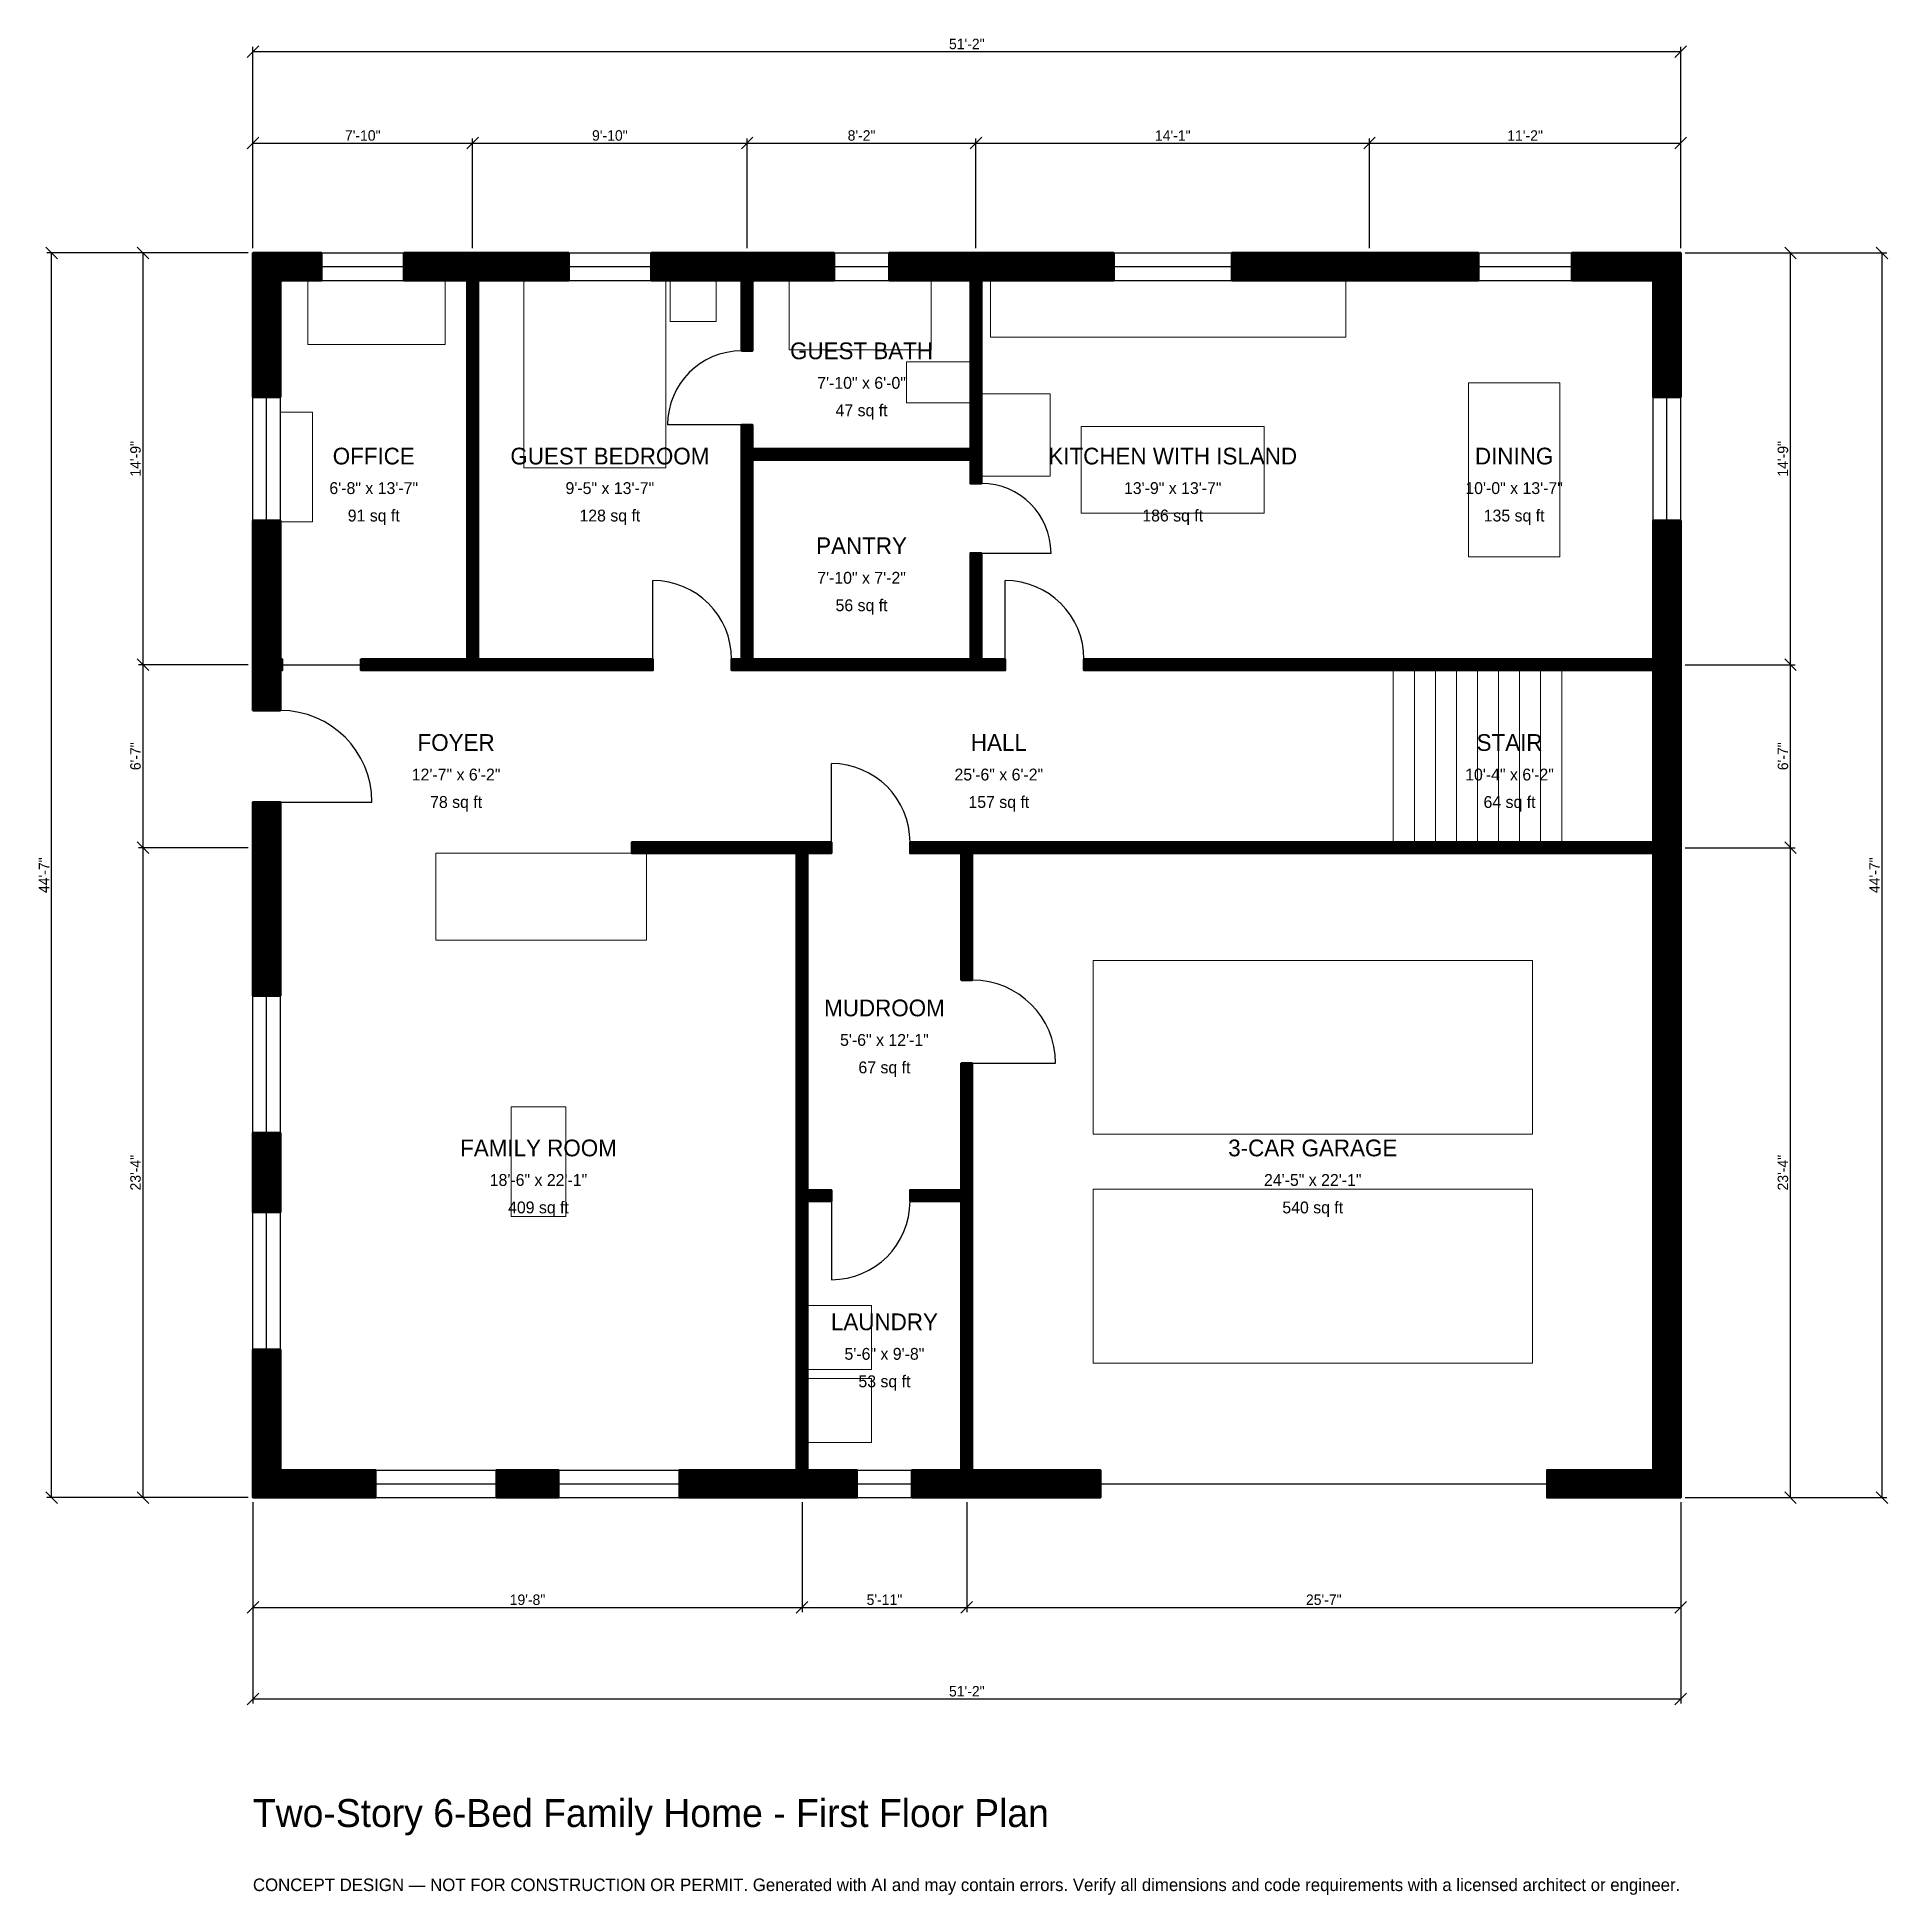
# Model space of a CAD drawing. Header units: inches. Extents: x -93 to 703, y -171 to 628.
import ezdxf
from ezdxf.enums import TextEntityAlignment as Align

# ---------------------------------------------------------------- set-up
doc = ezdxf.new("R2010")
doc.units = ezdxf.units.IN
doc.header["$MEASUREMENT"] = 0
doc.linetypes.add('DASHED', pattern=[0.6, 0.5, -0.1])
for name, color, linetype, lineweight in [('A-ANNO-DIMS', 1, 'Continuous', 13), ('A-ANNO-TEXT', 7, 'Continuous', 18), ('A-AREA-IDEN', 7, 'Continuous', 18), ('A-DOOR', 2, 'Continuous', 25), ('A-FLOR-FIXT', 9, 'Continuous', 13), ('A-FLOR-STRS', 3, 'Continuous', 18), ('A-FURN', 9, 'Continuous', 13), ('A-GLAZ', 4, 'Continuous', 25), ('A-WALL', 7, 'Continuous', 50), ('A-WALL-PATT', 8, 'Continuous', 13)]:
    doc.layers.add(name, color=color, linetype=linetype, lineweight=lineweight)
doc.dimstyles.new('PLAN', dxfattribs={"dimtxt": 4.5, "dimasz": 3, "dimexe": 2, "dimexo": 2, "dimgap": 1, "dimtad": 1, "dimdec": 0, "dimlunit": 4, "dimtsz": 2.5, "dimcen": 2.5, "dimclrd": 1, "dimclre": 1, "dimazin": 3, "dimtfac": 1, "dimtmove": 0, "dimatfit": 3})

msp = doc.modelspace()

# ---------------------------------------------------------------- hatches: boundary and pattern name
at = {"layer": 'A-WALL-PATT'}
h = msp.add_hatch(dxfattribs=at)
h.set_pattern_fill('ANSI31', color=8, scale=0.8)
h.paths.add_polyline_path([(230.315, 0), (183.4646, 0), (183.4646, 11.811), (230.315, 11.811), (233.8583, 11.811), (233.8583, 127.5591), (233.8583, 132.2835), (233.8583, 277.1654), (162.9921, 277.1654), (162.9921, 281.8898), (233.8583, 281.8898), (238.5827, 281.8898), (248.8189, 281.8898), (248.8189, 277.1654), (238.5827, 277.1654), (238.5827, 132.2835), (248.8189, 132.2835), (248.8189, 127.5591), (238.5827, 127.5591), (238.5827, 11.811), (242.126, 11.811), (259.8425, 11.811), (259.8425, 0), (242.126, 0), (238.5827, 0), (238.5827, 0), (233.8583, 0), (233.8583, 0), (230.315, 0)])
h.paths.add_polyline_path([(104.7244, 0), (104.7244, 11.811), (131.4961, 11.811), (131.4961, 0), (104.7244, 0)])
h.paths.add_polyline_path([(11.811, 0), (11.811, 0), (0, 0), (0, 0), (0, 0), (0, 11.811), (0, 11.811), (0, 63.6483), (11.811, 63.6483), (11.811, 11.811), (52.7559, 11.811), (52.7559, 0), (11.811, 0)])
h.paths.add_polyline_path([(0, 156.8241), (11.811, 156.8241), (11.811, 122.7034), (0, 122.7034), (0, 156.8241)])
h.paths.add_polyline_path([(0, 273.622), (0, 285.4331), (0, 299.2126), (11.811, 299.2126), (11.811, 285.4331), (11.811, 273.622), (11.811, 215.8793), (0, 215.8793), (0, 273.622)])
h.paths.add_polyline_path([(0, 352.3622), (0, 355.9055), (0, 355.9055), (0, 360.6299), (0, 360.6299), (0, 364.1732), (0, 420.2756), (11.811, 420.2756), (11.811, 364.1732), (11.811, 360.6299), (12.5984, 360.6299), (12.5984, 355.9055), (11.811, 355.9055), (11.811, 352.3622), (11.811, 338.5827), (0, 338.5827), (0, 352.3622)])
h.paths.add_polyline_path([(0, 523.622), (0, 523.622), (0, 535.4331), (0, 535.4331), (0, 535.4331), (11.811, 535.4331), (11.811, 535.4331), (29.5276, 535.4331), (29.5276, 523.622), (11.811, 523.622), (11.811, 473.4252), (0, 473.4252), (0, 523.622)])
h.paths.add_polyline_path([(88.5827, 535.4331), (92.126, 535.4331), (92.126, 535.4331), (96.8504, 535.4331), (96.8504, 535.4331), (100.3937, 535.4331), (135.8268, 535.4331), (135.8268, 523.622), (100.3937, 523.622), (96.8504, 523.622), (96.8504, 360.6299), (162.9921, 360.6299), (167.7165, 360.6299), (172.0472, 360.6299), (172.0472, 355.9055), (167.7165, 355.9055), (162.9921, 355.9055), (96.8504, 355.9055), (92.126, 355.9055), (46.4567, 355.9055), (46.4567, 360.6299), (92.126, 360.6299), (92.126, 523.622), (88.5827, 523.622), (64.9606, 523.622), (64.9606, 535.4331), (88.5827, 535.4331)])
h.paths.add_polyline_path([(206.6929, 535.4331), (206.6929, 535.4331), (210.2362, 535.4331), (210.2362, 535.4331), (214.9606, 535.4331), (214.9606, 535.4331), (250, 535.4331), (250, 523.622), (218.5039, 523.622), (218.5039, 523.622), (214.9606, 523.622), (214.9606, 493.3071), (210.2362, 493.3071), (210.2362, 523.622), (171.2598, 523.622), (171.2598, 535.4331), (206.6929, 535.4331)])
h.paths.add_polyline_path([(308.6614, 535.4331), (308.6614, 535.4331), (313.3858, 535.4331), (313.3858, 535.4331), (316.9291, 535.4331), (316.9291, 535.4331), (370.2756, 535.4331), (370.2756, 523.622), (313.3858, 523.622), (313.3858, 451.1811), (313.3858, 446.4567), (313.3858, 446.4567), (313.3858, 436.2205), (308.6614, 436.2205), (308.6614, 446.4567), (214.9606, 446.4567), (214.9606, 360.6299), (308.6614, 360.6299), (308.6614, 406.2992), (313.3858, 406.2992), (313.3858, 360.6299), (323.622, 360.6299), (323.622, 355.9055), (313.3858, 355.9055), (308.6614, 355.9055), (214.9606, 355.9055), (210.2362, 355.9055), (205.9055, 355.9055), (205.9055, 360.6299), (210.2362, 360.6299), (210.2362, 446.4567), (210.2362, 446.4567), (210.2362, 451.1811), (210.2362, 461.4173), (214.9606, 461.4173), (214.9606, 451.1811), (308.6614, 451.1811), (308.6614, 523.622), (305.1181, 523.622), (305.1181, 523.622), (273.622, 523.622), (273.622, 535.4331), (308.6614, 535.4331)])
h.paths.add_polyline_path([(474.4094, 535.4331), (486.2205, 535.4331), (527.1654, 535.4331), (527.1654, 523.622), (486.2205, 523.622), (474.4094, 523.622), (421.063, 523.622), (421.063, 535.4331), (474.4094, 535.4331)])
h.paths.add_polyline_path([(602.3622, 535.4331), (602.3622, 535.4331), (614.1732, 535.4331), (614.1732, 535.4331), (614.1733, 535.4331), (614.1733, 523.622), (614.1732, 523.622), (614.1732, 473.4252), (602.3622, 473.4252), (602.3622, 523.622), (567.3228, 523.622), (567.3228, 535.4331), (602.3622, 535.4331)])
h.paths.add_polyline_path([(614.1732, 364.1732), (614.1732, 360.6299), (614.1733, 360.6299), (614.1733, 355.9055), (614.1732, 355.9055), (614.1732, 352.3622), (614.1732, 285.4331), (614.1732, 281.8898), (614.1733, 281.8898), (614.1733, 277.1654), (614.1732, 277.1654), (614.1732, 273.622), (614.1732, 11.811), (614.1733, 11.811), (614.1733, 0), (614.1732, 0), (614.1732, 0), (602.3622, 0), (602.3622, 0), (556.6929, 0), (556.6929, 11.811), (602.3622, 11.811), (602.3622, 273.622), (602.3622, 277.1654), (478.7402, 277.1654), (474.0157, 277.1654), (309.4488, 277.1654), (309.4488, 222.6378), (304.7244, 222.6378), (304.7244, 277.1654), (282.6772, 277.1654), (282.6772, 281.8898), (304.7244, 281.8898), (309.4488, 281.8898), (474.0157, 281.8898), (478.7402, 281.8898), (602.3622, 281.8898), (602.3622, 285.4331), (602.3622, 352.3622), (602.3622, 355.9055), (482.6772, 355.9055), (478.7402, 355.9055), (477.9528, 355.9055), (474.0157, 355.9055), (357.4803, 355.9055), (357.4803, 360.6299), (474.0157, 360.6299), (477.9528, 360.6299), (478.7402, 360.6299), (482.6772, 360.6299), (602.3622, 360.6299), (602.3622, 364.1732), (602.3622, 420.2756), (614.1732, 420.2756), (614.1732, 364.1732)])
h.paths.add_polyline_path([(312.9921, 0), (309.4488, 0), (309.4488, 0), (304.7244, 0), (304.7244, 0), (301.1811, 0), (283.4646, 0), (283.4646, 11.811), (301.1811, 11.811), (304.7244, 11.811), (304.7244, 127.5591), (282.6772, 127.5591), (282.6772, 132.2835), (304.7244, 132.2835), (304.7244, 186.811), (309.4488, 186.811), (309.4488, 132.2835), (309.4488, 127.5591), (309.4488, 11.811), (312.9921, 11.811), (364.5669, 11.811), (364.5669, 0), (312.9921, 0)])

# ---------------------------------------------------------------- linework, layer by layer
at = {"layer": 'A-DOOR'}
for p, q in [((210.2362, 461.4173), (178.3465, 461.4173)), ((313.3858, 406.2992), (343.3071, 406.2992)), ((172.0472, 360.6299), (172.0472, 394.4882)), ((323.622, 360.6299), (323.622, 394.4882)), ((12.5984, 358.2677), (46.4567, 358.2677)), ((248.8189, 281.8898), (248.8189, 315.748)), ((11.811, 299.2126), (51.1811, 299.2126)), ((309.4488, 186.811), (345.2756, 186.811)), ((248.8189, 127.5591), (248.8189, 93.7008))]:
    msp.add_line(p, q, dxfattribs=at)
at = {"layer": 'A-DOOR', "linetype": 'DASHED'}
msp.add_line((364.5669, 5.9055), (556.6929, 5.9055), dxfattribs=at)
at = {"layer": 'A-DOOR'}
for centre, radius, start, end in [((210.2362, 461.4173), 31.8898, 90, 180), ((313.3858, 406.2992), 29.9213, 0, 90), ((172.0472, 360.6299), 33.8583, 0, 90), ((323.622, 360.6299), 33.8583, 0, 90), ((11.811, 299.2126), 39.3701, 0, 90), ((248.8189, 281.8898), 33.8583, 0, 90), ((309.4488, 186.811), 35.8268, 0, 90), ((248.8189, 127.5591), 33.8583, 270, 360)]:
    msp.add_arc(centre, radius, start, end, dxfattribs=at)
at = {"layer": 'A-FLOR-FIXT'}
for points in [[(230.7087, 493.7008), (291.7323, 493.7008), (291.7323, 523.622), (230.7087, 523.622)], [(317.3228, 499.2126), (470.0787, 499.2126), (470.0787, 523.622), (317.3228, 523.622)], [(281.1024, 470.8661), (308.6614, 470.8661), (308.6614, 488.5827), (281.1024, 488.5827)], [(356.2992, 423.4252), (435.0394, 423.4252), (435.0394, 460.8268), (356.2992, 460.8268)]]:
    msp.add_lwpolyline(points, close=True, dxfattribs=at)
at = {"layer": 'A-FLOR-STRS'}
for p, q in [((490.5512, 281.8898), (490.5512, 355.9055)), ((499.6063, 281.8898), (499.6063, 355.9055)), ((508.6614, 281.8898), (508.6614, 355.9055)), ((517.7165, 281.8898), (517.7165, 355.9055)), ((526.7717, 281.8898), (526.7717, 355.9055)), ((535.8268, 281.8898), (535.8268, 355.9055)), ((544.8819, 281.8898), (544.8819, 355.9055)), ((553.937, 281.8898), (553.937, 355.9055)), ((562.9921, 281.8898), (562.9921, 355.9055))]:
    msp.add_line(p, q, dxfattribs=at)
at = {"layer": 'A-FURN'}
for points in [[(23.622, 496.063), (82.6772, 496.063), (82.6772, 523.622), (23.622, 523.622)], [(116.5354, 442.9134), (177.5591, 442.9134), (177.5591, 523.622), (116.5354, 523.622)], [(179.5276, 505.9055), (199.2126, 505.9055), (199.2126, 523.622), (179.5276, 523.622)], [(522.8346, 404.7244), (562.2047, 404.7244), (562.2047, 479.5276), (522.8346, 479.5276)], [(313.3858, 439.3701), (342.9134, 439.3701), (342.9134, 474.8031), (313.3858, 474.8031)], [(11.811, 419.685), (25.5906, 419.685), (25.5906, 466.9291), (11.811, 466.9291)], [(78.7402, 239.7638), (169.2913, 239.7638), (169.2913, 277.1654), (78.7402, 277.1654)], [(361.4173, 156.2992), (550.3937, 156.2992), (550.3937, 231.1024), (361.4173, 231.1024)], [(111.0236, 120.8661), (134.6457, 120.8661), (134.6457, 168.1102), (111.0236, 168.1102)], [(361.4173, 57.874), (550.3937, 57.874), (550.3937, 132.6772), (361.4173, 132.6772)], [(238.5827, 55.1181), (266.1417, 55.1181), (266.1417, 82.6772), (238.5827, 82.6772)], [(238.5827, 23.622), (266.1417, 23.622), (266.1417, 51.1811), (238.5827, 51.1811)]]:
    msp.add_lwpolyline(points, close=True, dxfattribs=at)
at = {"layer": 'A-GLAZ'}
for p, q in [((29.5276, 535.4331), (64.9606, 535.4331)), ((29.5276, 529.5276), (64.9606, 529.5276)), ((135.8268, 535.4331), (171.2598, 535.4331)), ((135.8268, 529.5276), (171.2598, 529.5276)), ((250, 535.4331), (273.622, 535.4331)), ((250, 529.5276), (273.622, 529.5276)), ((370.2756, 535.4331), (421.063, 535.4331)), ((370.2756, 529.5276), (421.063, 529.5276)), ((527.1654, 535.4331), (567.3228, 535.4331)), ((527.1654, 529.5276), (567.3228, 529.5276)), ((29.5276, 523.622), (64.9606, 523.622)), ((135.8268, 523.622), (171.2598, 523.622)), ((250, 523.622), (273.622, 523.622)), ((370.2756, 523.622), (421.063, 523.622)), ((527.1654, 523.622), (567.3228, 523.622)), ((0, 420.2756), (0, 473.4252)), ((5.9055, 420.2756), (5.9055, 473.4252)), ((11.811, 420.2756), (11.811, 473.4252)), ((602.3622, 420.2756), (602.3622, 473.4252)), ((608.2677, 420.2756), (608.2677, 473.4252)), ((614.1732, 420.2756), (614.1732, 473.4252)), ((0, 156.8241), (0, 215.8793)), ((5.9055, 156.8241), (5.9055, 215.8793)), ((11.811, 156.8241), (11.811, 215.8793)), ((0, 63.6483), (0, 122.7034)), ((5.9055, 63.6483), (5.9055, 122.7034)), ((11.811, 63.6483), (11.811, 122.7034)), ((52.7559, 11.811), (104.7244, 11.811)), ((131.4961, 11.811), (183.4646, 11.811)), ((259.8425, 11.811), (283.4646, 11.811)), ((52.7559, 5.9055), (104.7244, 5.9055)), ((52.7559, 0), (104.7244, 0)), ((131.4961, 5.9055), (183.4646, 5.9055)), ((131.4961, 0), (183.4646, 0)), ((259.8425, 5.9055), (283.4646, 5.9055)), ((259.8425, 0), (283.4646, 0))]:
    msp.add_line(p, q, dxfattribs=at)
at = {"layer": 'A-WALL'}
for points in [[(0, 523.622), (0, 523.622), (0, 535.4331), (0, 535.4331), (0, 535.4331), (11.811, 535.4331), (11.811, 535.4331), (29.5276, 535.4331), (29.5276, 523.622), (11.811, 523.622), (11.811, 473.4252), (0, 473.4252), (0, 523.622)], [(88.5827, 535.4331), (92.126, 535.4331), (92.126, 535.4331), (96.8504, 535.4331), (96.8504, 535.4331), (100.3937, 535.4331), (135.8268, 535.4331), (135.8268, 523.622), (100.3937, 523.622), (96.8504, 523.622), (96.8504, 360.6299), (162.9921, 360.6299), (167.7165, 360.6299), (172.0472, 360.6299), (172.0472, 355.9055), (167.7165, 355.9055), (162.9921, 355.9055), (96.8504, 355.9055), (92.126, 355.9055), (46.4567, 355.9055), (46.4567, 360.6299), (92.126, 360.6299), (92.126, 523.622), (88.5827, 523.622), (64.9606, 523.622), (64.9606, 535.4331), (88.5827, 535.4331)], [(206.6929, 535.4331), (206.6929, 535.4331), (210.2362, 535.4331), (210.2362, 535.4331), (214.9606, 535.4331), (214.9606, 535.4331), (250, 535.4331), (250, 523.622), (218.5039, 523.622), (218.5039, 523.622), (214.9606, 523.622), (214.9606, 493.3071), (210.2362, 493.3071), (210.2362, 523.622), (171.2598, 523.622), (171.2598, 535.4331), (206.6929, 535.4331)], [(308.6614, 535.4331), (308.6614, 535.4331), (313.3858, 535.4331), (313.3858, 535.4331), (316.9291, 535.4331), (316.9291, 535.4331), (370.2756, 535.4331), (370.2756, 523.622), (313.3858, 523.622), (313.3858, 451.1811), (313.3858, 446.4567), (313.3858, 446.4567), (313.3858, 436.2205), (308.6614, 436.2205), (308.6614, 446.4567), (214.9606, 446.4567), (214.9606, 360.6299), (308.6614, 360.6299), (308.6614, 406.2992), (313.3858, 406.2992), (313.3858, 360.6299), (323.622, 360.6299), (323.622, 355.9055), (313.3858, 355.9055), (308.6614, 355.9055), (214.9606, 355.9055), (210.2362, 355.9055), (205.9055, 355.9055), (205.9055, 360.6299), (210.2362, 360.6299), (210.2362, 446.4567), (210.2362, 446.4567), (210.2362, 451.1811), (210.2362, 461.4173), (214.9606, 461.4173), (214.9606, 451.1811), (308.6614, 451.1811), (308.6614, 523.622), (305.1181, 523.622), (305.1181, 523.622), (273.622, 523.622), (273.622, 535.4331), (308.6614, 535.4331)], [(474.4094, 535.4331), (486.2205, 535.4331), (527.1654, 535.4331), (527.1654, 523.622), (486.2205, 523.622), (474.4094, 523.622), (421.063, 523.622), (421.063, 535.4331), (474.4094, 535.4331)], [(602.3622, 535.4331), (602.3622, 535.4331), (614.1732, 535.4331), (614.1732, 535.4331), (614.1733, 535.4331), (614.1733, 523.622), (614.1732, 523.622), (614.1732, 473.4252), (602.3622, 473.4252), (602.3622, 523.622), (567.3228, 523.622), (567.3228, 535.4331), (602.3622, 535.4331)], [(0, 352.3622), (0, 355.9055), (0, 355.9055), (0, 360.6299), (0, 360.6299), (0, 364.1732), (0, 420.2756), (11.811, 420.2756), (11.811, 364.1732), (11.811, 360.6299), (12.5984, 360.6299), (12.5984, 355.9055), (11.811, 355.9055), (11.811, 352.3622), (11.811, 338.5827), (0, 338.5827), (0, 352.3622)], [(614.1732, 364.1732), (614.1732, 360.6299), (614.1733, 360.6299), (614.1733, 355.9055), (614.1732, 355.9055), (614.1732, 352.3622), (614.1732, 285.4331), (614.1732, 281.8898), (614.1733, 281.8898), (614.1733, 277.1654), (614.1732, 277.1654), (614.1732, 273.622), (614.1732, 11.811), (614.1733, 11.811), (614.1733, 0), (614.1732, 0), (614.1732, 0), (602.3622, 0), (602.3622, 0), (556.6929, 0), (556.6929, 11.811), (602.3622, 11.811), (602.3622, 273.622), (602.3622, 277.1654), (478.7402, 277.1654), (474.0157, 277.1654), (309.4488, 277.1654), (309.4488, 222.6378), (304.7244, 222.6378), (304.7244, 277.1654), (282.6772, 277.1654), (282.6772, 281.8898), (304.7244, 281.8898), (309.4488, 281.8898), (474.0157, 281.8898), (478.7402, 281.8898), (602.3622, 281.8898), (602.3622, 285.4331), (602.3622, 352.3622), (602.3622, 355.9055), (482.6772, 355.9055), (478.7402, 355.9055), (477.9528, 355.9055), (474.0157, 355.9055), (357.4803, 355.9055), (357.4803, 360.6299), (474.0157, 360.6299), (477.9528, 360.6299), (478.7402, 360.6299), (482.6772, 360.6299), (602.3622, 360.6299), (602.3622, 364.1732), (602.3622, 420.2756), (614.1732, 420.2756), (614.1732, 364.1732)], [(0, 273.622), (0, 285.4331), (0, 299.2126), (11.811, 299.2126), (11.811, 285.4331), (11.811, 273.622), (11.811, 215.8793), (0, 215.8793), (0, 273.622)], [(230.315, 0), (183.4646, 0), (183.4646, 11.811), (230.315, 11.811), (233.8583, 11.811), (233.8583, 127.5591), (233.8583, 132.2835), (233.8583, 277.1654), (162.9921, 277.1654), (162.9921, 281.8898), (233.8583, 281.8898), (238.5827, 281.8898), (248.8189, 281.8898), (248.8189, 277.1654), (238.5827, 277.1654), (238.5827, 132.2835), (248.8189, 132.2835), (248.8189, 127.5591), (238.5827, 127.5591), (238.5827, 11.811), (242.126, 11.811), (259.8425, 11.811), (259.8425, 0), (242.126, 0), (238.5827, 0), (238.5827, 0), (233.8583, 0), (233.8583, 0), (230.315, 0)], [(312.9921, 0), (309.4488, 0), (309.4488, 0), (304.7244, 0), (304.7244, 0), (301.1811, 0), (283.4646, 0), (283.4646, 11.811), (301.1811, 11.811), (304.7244, 11.811), (304.7244, 127.5591), (282.6772, 127.5591), (282.6772, 132.2835), (304.7244, 132.2835), (304.7244, 186.811), (309.4488, 186.811), (309.4488, 132.2835), (309.4488, 127.5591), (309.4488, 11.811), (312.9921, 11.811), (364.5669, 11.811), (364.5669, 0), (312.9921, 0)], [(0, 156.8241), (11.811, 156.8241), (11.811, 122.7034), (0, 122.7034), (0, 156.8241)], [(11.811, 0), (11.811, 0), (0, 0), (0, 0), (0, 0), (0, 11.811), (0, 11.811), (0, 63.6483), (11.811, 63.6483), (11.811, 11.811), (52.7559, 11.811), (52.7559, 0), (11.811, 0)], [(104.7244, 0), (104.7244, 11.811), (131.4961, 11.811), (131.4961, 0), (104.7244, 0)]]:
    msp.add_lwpolyline(points, close=True, dxfattribs=at)

# ---------------------------------------------------------------- texts
at = {"layer": 'A-ANNO-TEXT'}
for s, height, p in [('Two-Story 6-Bed Family Home - First Floor Plan', 12, (0, -141.7323)), ('CONCEPT DESIGN — NOT FOR CONSTRUCTION OR PERMIT. Generated with AI and may contain errors. Verify all dimensions and code requirements with a licensed architect or engineer.', 5.4, (0, -169.2913))]:
    msp.add_text(s, height=height, dxfattribs=at).set_placement(p)
at = {"layer": 'A-AREA-IDEN'}
for s, height, p in [('GUEST BATH', 7.2, (261.811, 493.3071)), ('7\'-10" x 6\'-0"', 5.1, (261.811, 479.5276)), ('47 sq ft', 5.1, (261.811, 467.7165)), ('OFFICE', 7.2, (51.9685, 448.0315)), ('GUEST BEDROOM', 7.2, (153.5433, 448.0315)), ('KITCHEN WITH ISLAND', 7.2, (395.6693, 448.0315)), ('DINING', 7.2, (542.5197, 448.0315)), ('6\'-8" x 13\'-7"', 5.1, (51.9685, 434.252)), ('9\'-5" x 13\'-7"', 5.1, (153.5433, 434.252)), ('13\'-9" x 13\'-7"', 5.1, (395.6693, 434.252)), ('10\'-0" x 13\'-7"', 5.1, (542.5197, 434.252)), ('91 sq ft', 5.1, (51.9685, 422.4409)), ('128 sq ft', 5.1, (153.5433, 422.4409)), ('186 sq ft', 5.1, (395.6693, 422.4409)), ('135 sq ft', 5.1, (542.5197, 422.4409)), ('PANTRY', 7.2, (261.811, 409.4488)), ('7\'-10" x 7\'-2"', 5.1, (261.811, 395.6693)), ('56 sq ft', 5.1, (261.811, 383.8583)), ('FOYER', 7.2, (87.4016, 324.8031)), ('HALL', 7.2, (320.8661, 324.8031)), ('STAIR', 7.2, (540.5512, 324.8031)), ('12\'-7" x 6\'-2"', 5.1, (87.4016, 311.0236)), ('25\'-6" x 6\'-2"', 5.1, (320.8661, 311.0236)), ('10\'-4" x 6\'-2"', 5.1, (540.5512, 311.0236)), ('78 sq ft', 5.1, (87.4016, 299.2126)), ('157 sq ft', 5.1, (320.8661, 299.2126)), ('64 sq ft', 5.1, (540.5512, 299.2126)), ('MUDROOM', 7.2, (271.6535, 210.6299)), ('5\'-6" x 12\'-1"', 5.1, (271.6535, 196.8504)), ('67 sq ft', 5.1, (271.6535, 185.0394)), ('FAMILY ROOM', 7.2, (122.8346, 150.3937)), ('3-CAR GARAGE', 7.2, (455.9055, 150.3937)), ('18\'-6" x 22\'-1"', 5.1, (122.8346, 136.6142)), ('24\'-5" x 22\'-1"', 5.1, (455.9055, 136.6142)), ('409 sq ft', 5.1, (122.8346, 124.8031)), ('540 sq ft', 5.1, (455.9055, 124.8031)), ('LAUNDRY', 7.2, (271.6535, 75.5906)), ('5\'-6" x 9\'-8"', 5.1, (271.6535, 61.811)), ('53 sq ft', 5.1, (271.6535, 50))]:
    msp.add_text(s, height=height, dxfattribs=at).set_placement(p, align=Align.MIDDLE_CENTER)

# ---------------------------------------------------------------- dimensions: what is measured, and where the dimension line sits
at = {"layer": 'A-ANNO-DIMS'}
for base, p1, p2, text in [((0, 622.0472), (0, 535.4331), (614.1732, 535.4331), '51\'-2"'), ((0, 582.6772), (0, 535.4331), (94.4882, 535.4331), '7\'-10"'), ((94.4882, 582.6772), (94.4882, 535.4331), (212.5984, 535.4331), '9\'-10"'), ((212.5984, 582.6772), (212.5984, 535.4331), (311.0236, 535.4331), '8\'-2"'), ((311.0236, 582.6772), (311.0236, 535.4331), (480.315, 535.4331), '14\'-1"'), ((480.315, 582.6772), (480.315, 535.4331), (614.1732, 535.4331), '11\'-2"'), ((0, -47.2441), (0, 0), (236.2205, 0), '19\'-8"'), ((0, -86.6142), (0, 0), (614.1732, 0), '51\'-2"'), ((236.2205, -47.2441), (236.2205, 0), (307.0866, 0), '5\'-11"'), ((307.0866, -47.2441), (307.0866, 0), (614.1732, 0), '25\'-7"')]:
    msp.add_linear_dim(base=base, p1=p1, p2=p2, text=text, dimstyle='PLAN', dxfattribs=at).render()
for base, p1, p2, text in [((-86.6142, 0), (0, 0), (0, 535.4331), '44\'-7"'), ((-47.2441, 358.2677), (0, 358.2677), (0, 535.4331), '14\'-9"'), ((661.4173, 358.2677), (614.1732, 358.2677), (614.1732, 535.4331), '14\'-9"'), ((700.7874, 0), (614.1732, 0), (614.1732, 535.4331), '44\'-7"'), ((-47.2441, 279.5276), (0, 279.5276), (0, 358.2677), '6\'-7"'), ((661.4173, 279.5276), (614.1732, 279.5276), (614.1732, 358.2677), '6\'-7"'), ((-47.2441, 0), (0, 0), (0, 279.5276), '23\'-4"'), ((661.4173, 0), (614.1732, 0), (614.1732, 279.5276), '23\'-4"')]:
    msp.add_linear_dim(base=base, p1=p1, p2=p2, angle=90, text=text, dimstyle='PLAN', dxfattribs=at).render()

doc.saveas('drawing.dxf')
